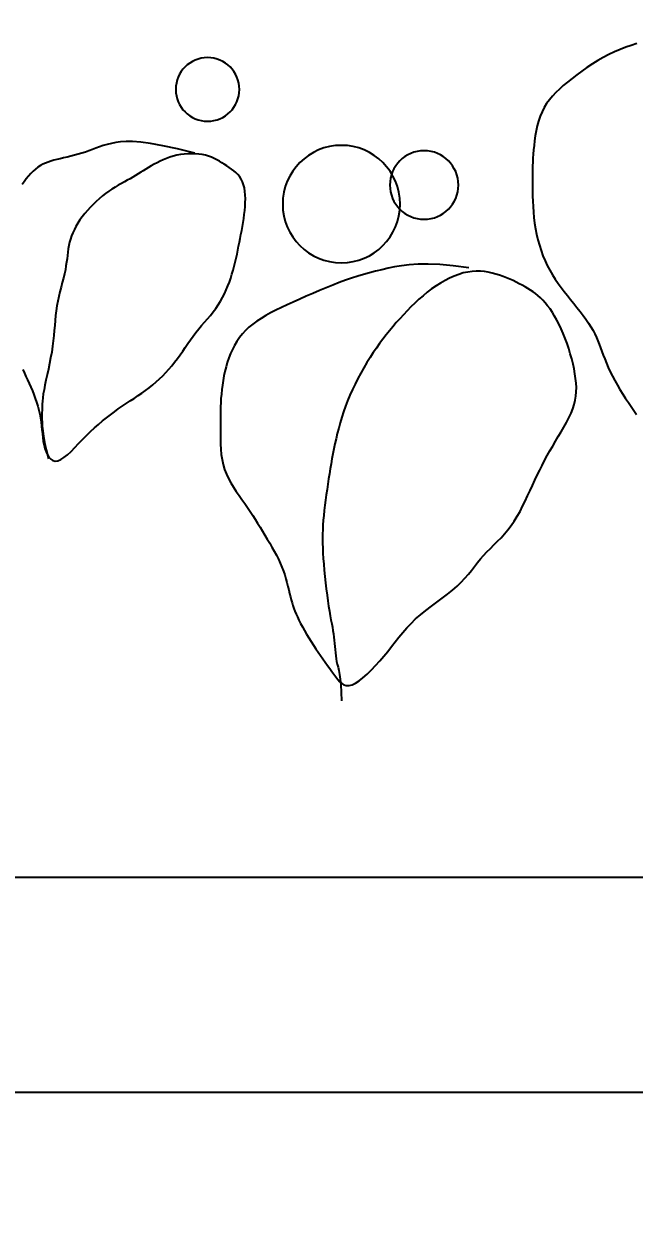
# Model space of a CAD drawing. Header units: inches. Extents: x 452443 to 881249, y 975131 to 1198310.
# Drawn here: x 581278 to 581846, y 1073926 to 1075031 of the extents above; entities that cross this region are included whole.
import ezdxf

# ---------------------------------------------------------------- set-up
doc = ezdxf.new("R2010")
doc.units = ezdxf.units.IN
doc.header["$LTSCALE"] = 3.5
doc.header["$MEASUREMENT"] = 0
for name, color, linetype in [('Net thay', 140, 'Continuous'), ('Q-CAY', 94, 'Continuous'), ('thuocdo', 3, 'Continuous')]:
    doc.layers.add(name, color=color, linetype=linetype)
doc.styles.add('romand', font='romand.shx')
doc.dimstyles.new('TL100', dxfattribs={"dimscale": 100, "dimtxt": 2.5, "dimasz": 2, "dimexe": 2, "dimexo": 1, "dimgap": 1, "dimtad": 1, "dimdec": 0, "dimzin": 0, "dimdsep": 46, "dimtxsty": 'romand', "dimblk": 'ARCHTICK', "dimcen": 2, "dimdle": 2, "dimclrd": 256, "dimclre": 256, "dimclrt": 7, "dimadec": 0, "dimazin": 0, "dimtfac": 0.004, "dimtdec": 0, "dimtmove": 2, "dimatfit": 3, "dimfxl": 1, "dimtolj": 1, "dimtzin": 0, "dimlwd": 20, "dimlwe": 20, "dimarcsym": 1})

# ---------------------------------------------------------------- blocks, each defined once
blk = doc.blocks.new('_ArchTick')
at = {"color": 0, "linetype": 'ByBlock', "const_width": 0.15}
blk.add_lwpolyline([(-0.5, -0.5), (0.5, 0.5)], dxfattribs=at)
blk = doc.blocks.new('*D1836')
at = {"layer": 'DEFPOINTS', "color": 0}
for p in [(560552.3, 1075754.9), (589052.3, 1075754.9), (589052.3, 1072354.5)]:
    blk.add_point(p, dxfattribs=at)
at = {"layer": 'thuocdo', "lineweight": 20}
for p, q in [((560552.3, 1075654.9), (560552.3, 1072154.5)), ((589052.3, 1075654.9), (589052.3, 1072154.5)), ((560352.3, 1072354.5), (589252.3, 1072354.5))]:
    blk.add_line(p, q, dxfattribs=at)
at = {"layer": 'thuocdo', "lineweight": 20, "xscale": 200, "yscale": 200, "zscale": 200, "rotation": 180}
blk.add_blockref('_ArchTick', (560552.3, 1072354.5), dxfattribs=at)
at = {"layer": 'thuocdo', "lineweight": 20, "xscale": 200, "yscale": 200, "zscale": 200}
blk.add_blockref('_ArchTick', (589052.3, 1072354.5), dxfattribs=at)
at = {"layer": 'thuocdo', "color": 7, "insert": (574802.3, 1072579.5), "char_height": 250, "attachment_point": 5, "style": 'romand'}
blk.add_mtext('\\A1;28500', dxfattribs=at)
blk = doc.blocks.new('mb-cay30')
for p, q in [((-85.8, 58.5), (-80.6, 56.8)), ((-80.6, 56.8), (-75.5, 55)), ((-75.5, 55), (-70.3, 53)), ((-70.3, 53), (-65.1, 50.8)), ((-65.1, 50.8), (-59.9, 48.3)), ((-59.9, 48.3), (-54.7, 45.6)), ((-54.7, 45.6), (-49.6, 42.6)), ((-49.6, 42.6), (-44.5, 39.5)), ((-44.5, 39.5), (-39.5, 36.2)), ((-39.5, 36.2), (-34.7, 32.9)), ((-34.7, 32.9), (-30, 29.4)), ((-30, 29.4), (-25.6, 26)), ((-25.6, 26), (-21.4, 22.7)), ((-21.4, 22.7), (-17.4, 19.4)), ((-17.4, 19.4), (-13.8, 16.1)), ((-13.8, 16.1), (-10.4, 12.9)), ((-10.4, 12.9), (-7.3, 9.6)), ((-7.3, 9.6), (-4.5, 6.2)), ((-4.5, 6.2), (-1.9, 2.7)), ((-1.9, 2.7), (0.3, -1)), ((0.3, -1), (2.3, -5)), ((2.3, -5), (4, -9.2)), ((4, -9.2), (5.5, -13.6)), ((5.5, -13.6), (6.7, -18.1)), ((6.7, -18.1), (7.8, -22.7)), ((7.8, -22.7), (8.6, -27.4)), ((8.6, -27.4), (9.3, -31.9)), ((9.3, -31.9), (9.8, -36.3)), ((375.7, -33.3), (383.2, -32.7)), ((383.2, -32.7), (389.3, -32.6)), ((389.3, -32.6), (394.4, -33)), ((394.4, -33), (398.9, -33.6)), ((9.8, -36.3), (10.2, -40.5)), ((10.2, -40.5), (10.6, -44.4)), ((321.7, -44.3), (325, -44.1)), ((325, -44.1), (328.4, -44)), ((325.3, -43.5), (341.6, -39.6)), ((328.4, -44), (331.9, -44.1)), ((331.9, -44.1), (335.3, -44.3)), ((341.6, -39.6), (355.2, -36.6)), ((355.2, -36.6), (366.5, -34.6)), ((366.5, -34.6), (375.7, -33.3)), ((398.9, -33.6), (403, -34.4)), ((403, -34.4), (406.9, -35.4)), ((406.9, -35.4), (410.5, -36.5)), ((410.5, -36.5), (413.9, -37.7)), ((413.9, -37.7), (417.3, -38.9)), ((417.3, -38.9), (420.5, -40.1)), ((420.5, -40.1), (423.8, -41.3)), ((423.8, -41.3), (427.1, -42.5)), ((427.1, -42.5), (430.5, -43.5)), ((430.5, -43.5), (433.9, -44.5)), ((10.6, -44.4), (10.8, -48.2)), ((10.8, -48.2), (11, -51.8)), ((11, -51.8), (11.1, -55.3)), ((295.7, -55.3), (297.9, -53.8)), ((297.9, -53.8), (300.2, -52.4)), ((300.2, -52.4), (302.5, -51)), ((302.5, -51), (304.8, -49.6)), ((304.8, -49.6), (307.3, -48.4)), ((307.3, -48.4), (309.9, -47.3)), ((309.9, -47.3), (312.6, -46.3)), ((312.6, -46.3), (315.5, -45.4)), ((315.5, -45.4), (318.5, -44.8)), ((318.5, -44.8), (321.7, -44.3)), ((335.3, -44.3), (338.8, -44.8)), ((338.8, -44.8), (342.1, -45.4)), ((342.1, -45.4), (345.4, -46.3)), ((345.4, -46.3), (348.6, -47.3)), ((348.6, -47.3), (351.7, -48.4)), ((351.7, -48.4), (354.7, -49.6)), ((354.7, -49.6), (357.6, -51)), ((357.6, -51), (360.5, -52.4)), ((360.5, -52.4), (363.2, -53.8)), ((363.2, -53.8), (365.8, -55.3)), ((433.9, -44.5), (437.3, -45.4)), ((437.3, -45.4), (440.8, -46.3)), ((440.8, -46.3), (444.2, -47.1)), ((444.2, -47.1), (447.5, -47.9)), ((447.5, -47.9), (450.7, -48.6)), ((450.7, -48.6), (453.7, -49.4)), ((453.7, -49.4), (456.6, -50.1)), ((456.6, -50.1), (459.3, -50.9)), ((459.3, -50.9), (461.9, -51.8)), ((461.9, -51.8), (464.4, -52.7)), ((464.4, -52.7), (466.7, -53.8)), ((466.7, -53.8), (469, -55.1)), ((469, -55.1), (471.3, -56.6)), ((11.1, -55.3), (11.2, -58.8)), ((11.2, -58.8), (11.2, -62.4)), ((11.2, -62.4), (11.2, -66.2)), ((11.2, -66.2), (11.2, -70.1)), ((282.1, -67.7), (283.6, -65.4)), ((283.6, -65.4), (285.3, -63.4)), ((285.3, -63.4), (287.2, -61.6)), ((287.2, -61.6), (289.2, -59.9)), ((289.2, -59.9), (291.3, -58.3)), ((291.3, -58.3), (293.5, -56.8)), ((293.5, -56.8), (295.7, -55.3)), ((365.8, -55.3), (368.4, -56.8)), ((368.4, -56.8), (370.9, -58.3)), ((370.9, -58.3), (373.3, -59.8)), ((373.3, -59.8), (375.7, -61.2)), ((375.7, -61.2), (378.1, -62.7)), ((378.1, -62.7), (380.6, -64.2)), ((380.6, -64.2), (383, -65.7)), ((383, -65.7), (385.6, -67.2)), ((471.3, -56.6), (473.5, -58.3)), ((473.5, -58.3), (475.7, -60.3)), ((475.7, -60.3), (477.9, -62.5)), ((477.9, -62.5), (480.1, -64.9)), ((480.1, -64.9), (482.1, -67.4)), ((11.2, -70.1), (11.2, -74.3)), ((11.2, -74.3), (11.2, -78.8)), ((278.7, -79), (279.2, -75.8)), ((279.2, -75.8), (279.9, -72.8)), ((279.9, -72.8), (280.9, -70.1)), ((280.9, -70.1), (282.1, -67.7)), ((385.6, -67.2), (388.2, -68.6)), ((388.2, -68.6), (390.9, -70.1)), ((390.9, -70.1), (393.7, -71.7)), ((393.7, -71.7), (396.6, -73.3)), ((396.6, -73.3), (399.5, -75)), ((399.5, -75), (402.4, -76.9)), ((402.4, -76.9), (405.3, -78.8)), ((482.1, -67.4), (484.1, -70)), ((484.1, -70), (486, -72.7)), ((11, -88.2), (10.7, -93.2)), ((11.1, -83.4), (11, -88.2)), ((11.2, -78.8), (11.1, -83.4)), ((278.3, -85.8), (278.4, -82.3)), ((278.4, -89.4), (278.3, -85.8)), ((278.4, -82.3), (278.7, -79)), ((405.3, -78.8), (408.3, -81)), ((408.3, -81), (411.3, -83.3)), ((411.3, -83.3), (414.2, -85.8)), ((414.2, -85.8), (417.1, -88.4)), ((10.4, -98.3), (9.9, -103.4)), ((10.7, -93.2), (10.4, -98.3)), ((278.6, -93.1), (278.4, -89.4)), ((278.9, -96.8), (278.6, -93.1)), ((279.3, -100.5), (278.9, -96.8)), ((417.1, -88.4), (419.9, -91.1)), ((419.9, -91.1), (422.6, -93.9)), ((422.6, -93.9), (425.3, -96.8)), ((425.3, -96.8), (427.7, -99.7)), ((9.2, -108.6), (8.4, -113.8)), ((9.9, -103.4), (9.2, -108.6)), ((279.8, -104.2), (279.3, -100.5)), ((280.4, -107.9), (279.8, -104.2)), ((281, -111.6), (280.4, -107.9)), ((427.7, -99.7), (430, -102.7)), ((430, -102.7), (432.2, -105.6)), ((432.2, -105.6), (434.1, -108.6)), ((434.1, -108.6), (435.9, -111.6)), ((7.4, -118.9), (6.2, -124)), ((8.4, -113.8), (7.4, -118.9)), ((281.7, -115.3), (281, -111.6)), ((282.4, -119), (281.7, -115.3)), ((283.1, -122.7), (282.4, -119)), ((435.9, -111.6), (437.4, -114.5)), ((437.4, -114.5), (438.8, -117.5)), ((438.8, -117.5), (440, -120.4)), ((440, -120.4), (441.1, -123.4)), ((4.8, -129.1), (3.2, -134)), ((6.2, -124), (4.8, -129.1)), ((283.8, -126.4), (283.1, -122.7)), ((284.6, -130.1), (283.8, -126.4)), ((285.3, -133.8), (284.6, -130.1)), ((441.1, -123.4), (441.9, -126.4)), ((441.9, -126.4), (442.5, -129.3)), ((442.5, -129.3), (443.1, -132.3)), ((443.1, -132.3), (443.5, -135.4)), ((-0.5, -143.6), (-2.6, -148.1)), ((1.5, -138.9), (-0.5, -143.6)), ((3.2, -134), (1.5, -138.9)), ((286.1, -137.5), (285.3, -133.8)), ((286.9, -141.2), (286.1, -137.5)), ((287.8, -144.9), (286.9, -141.2)), ((443.5, -135.4), (443.9, -138.5)), ((443.9, -138.5), (444.2, -141.7)), ((444.2, -141.7), (444.7, -145)), ((-4.9, -152.4), (-7.4, -156.6)), ((-2.6, -148.1), (-4.9, -152.4)), ((48.7, -155), (52.3, -154.2)), ((52.3, -154.2), (55.9, -153.6)), ((55.9, -153.6), (59.7, -153.3)), ((59.7, -153.3), (63.5, -153.2)), ((63.5, -153.2), (67.4, -153.4)), ((67.4, -153.4), (71.5, -154)), ((70.5, -150.1), (85, -148.2)), ((71.5, -154), (75.6, -154.9)), ((85, -148.2), (97.5, -147.1)), ((97.5, -147.1), (108.3, -146.7)), ((108.3, -146.7), (117.7, -146.8)), ((117.7, -146.8), (125.8, -147.3)), ((125.8, -147.3), (133, -148.2)), ((133, -148.2), (139.5, -149.3)), ((139.5, -149.3), (145.6, -150.5)), ((145.6, -150.5), (151.4, -151.9)), ((151.4, -151.9), (157.1, -153.3)), ((157.1, -153.3), (162.7, -154.7)), ((288.7, -148.6), (287.8, -144.9)), ((289.7, -152.3), (288.7, -148.6)), ((290.8, -156), (289.7, -152.3)), ((444.7, -145), (445.2, -148.4)), ((445.2, -148.4), (445.8, -152)), ((445.8, -152), (446.7, -155.8)), ((-12.7, -164.6), (-15.6, -168.5)), ((-10, -160.7), (-12.7, -164.6)), ((-7.4, -156.6), (-10, -160.7)), ((20.8, -166.3), (23.5, -164.9)), ((23.5, -164.9), (26.3, -163.4)), ((26.3, -163.4), (29.2, -162)), ((29.2, -162), (32.3, -160.7)), ((32.3, -160.7), (35.4, -159.4)), ((35.4, -159.4), (38.6, -158.1)), ((38.6, -158.1), (41.8, -157)), ((41.8, -157), (45.2, -155.9)), ((45.2, -155.9), (48.7, -155)), ((75.6, -154.9), (79.8, -156.2)), ((79.8, -156.2), (84, -157.8)), ((84, -157.8), (88.3, -159.7)), ((88.3, -159.7), (92.5, -161.8)), ((92.5, -161.8), (96.8, -164.3)), ((96.8, -164.3), (100.9, -166.9)), ((162.7, -154.7), (168.3, -156.3)), ((168.3, -156.3), (173.8, -158)), ((173.8, -158), (179.5, -159.8)), ((179.5, -159.8), (185.2, -161.7)), ((185.2, -161.7), (191, -163.9)), ((191, -163.9), (197, -166.2)), ((291.9, -159.7), (290.8, -156)), ((293.2, -163.4), (291.9, -159.7)), ((294.6, -167), (293.2, -163.4)), ((446.7, -155.8), (447.6, -159.8)), ((447.6, -159.8), (448.7, -163.9)), ((448.7, -163.9), (449.8, -168.1)), ((-21.4, -176), (-24.3, -179.7)), ((-18.4, -172.2), (-21.4, -176)), ((-15.6, -168.5), (-18.4, -172.2)), ((3.8, -178), (6.1, -175.9)), ((6.1, -175.9), (8.4, -174.1)), ((8.4, -174.1), (10.7, -172.4)), ((10.7, -172.4), (13.1, -170.8)), ((13.1, -170.8), (15.6, -169.3)), ((15.6, -169.3), (18.1, -167.8)), ((18.1, -167.8), (20.8, -166.3)), ((100.9, -166.9), (105.1, -169.8)), ((105.1, -169.8), (109.1, -172.8)), ((109.1, -172.8), (113, -176.1)), ((113, -176.1), (116.9, -179.4)), ((197, -166.2), (203.1, -168.6)), ((203.1, -168.6), (209.3, -171.2)), ((209.3, -171.2), (215.6, -173.9)), ((215.6, -173.9), (221.7, -176.6)), ((221.7, -176.6), (227.8, -179.3)), ((296.1, -170.7), (294.6, -167)), ((297.7, -174.2), (296.1, -170.7)), ((299.5, -177.8), (297.7, -174.2)), ((449.8, -168.1), (450.9, -172.4)), ((450.9, -172.4), (452, -176.7)), ((-30.2, -187.1), (-33.1, -190.7)), ((-27.3, -183.4), (-30.2, -187.1)), ((-24.3, -179.7), (-27.3, -183.4)), ((-5.1, -188.3), (-2.9, -185.4)), ((-2.9, -185.4), (-0.6, -182.6)), ((-0.6, -182.6), (1.6, -180.2)), ((1.6, -180.2), (3.8, -178)), ((116.9, -179.4), (120.6, -182.9)), ((120.6, -182.9), (124.3, -186.4)), ((124.3, -186.4), (127.8, -190.1)), ((227.8, -179.3), (233.7, -182)), ((233.7, -182), (239.4, -184.6)), ((239.4, -184.6), (244.8, -187.1)), ((244.8, -187.1), (250, -189.6)), ((301.5, -181.2), (299.5, -177.8)), ((303.6, -184.6), (301.5, -181.2)), ((305.9, -187.9), (303.6, -184.6)), ((452, -176.7), (452.9, -181.1)), ((452.9, -181.1), (453.7, -185.6)), ((453.7, -185.6), (454.4, -190)), ((-38.4, -197.9), (-40.9, -201.5)), ((-35.8, -194.3), (-38.4, -197.9)), ((-33.1, -190.7), (-35.8, -194.3)), ((-11.5, -198.8), (-9.4, -195.1)), ((-9.4, -195.1), (-7.3, -191.6)), ((-7.3, -191.6), (-5.1, -188.3)), ((127.8, -190.1), (131.3, -193.7)), ((131.3, -193.7), (134.7, -197.4)), ((134.7, -197.4), (138, -201.1)), ((250, -189.6), (254.8, -192.1)), ((254.8, -192.1), (259.4, -194.6)), ((259.4, -194.6), (263.7, -197.1)), ((263.7, -197.1), (267.7, -199.7)), ((308.4, -191.1), (305.9, -187.9)), ((310.9, -194.3), (308.4, -191.1)), ((313.6, -197.4), (310.9, -194.3)), ((316.3, -200.6), (313.6, -197.4)), ((454.4, -190), (454.9, -194.5)), ((454.9, -194.5), (455.3, -199)), ((-45.1, -208.3), (-46.8, -211.6)), ((-43.1, -204.9), (-45.1, -208.3)), ((-40.9, -201.5), (-43.1, -204.9)), ((-17.4, -211.2), (-15.5, -206.9)), ((-15.5, -206.9), (-13.6, -202.7)), ((-13.6, -202.7), (-11.5, -198.8)), ((138, -201.1), (141.2, -204.9)), ((141.2, -204.9), (144.3, -208.6)), ((144.3, -208.6), (147.4, -212.5)), ((267.7, -199.7), (271.5, -202.5)), ((271.5, -202.5), (275, -205.3)), ((275, -205.3), (278.2, -208.4)), ((278.2, -208.4), (281.1, -211.6)), ((319, -203.8), (316.3, -200.6)), ((321.7, -207), (319, -203.8)), ((324.3, -210.3), (321.7, -207)), ((455.3, -199), (455.7, -203.6)), ((455.7, -203.6), (456.1, -208.3)), ((456.1, -208.3), (456.5, -213.1)), ((-49.7, -218), (-50.9, -221.2)), ((-48.3, -214.8), (-49.7, -218)), ((-46.8, -211.6), (-48.3, -214.8)), ((-22.5, -225.2), (-20.9, -220.4)), ((-20.9, -220.4), (-19.2, -215.8)), ((-19.2, -215.8), (-17.4, -211.2)), ((147.4, -212.5), (150.4, -216.4)), ((150.4, -216.4), (153.4, -220.5)), ((153.4, -220.5), (156.4, -224.7)), ((281.1, -211.6), (283.8, -215)), ((283.8, -215), (286.2, -218.5)), ((286.2, -218.5), (288.4, -222.2)), ((326.9, -213.6), (324.3, -210.3)), ((329.4, -217.1), (326.9, -213.6)), ((331.8, -220.6), (329.4, -217.1)), ((334.2, -224.1), (331.8, -220.6)), ((456.5, -213.1), (457, -218)), ((457, -218), (457.7, -223.1)), ((-54.6, -231.3), (-56, -234.9)), ((-53.3, -227.9), (-54.6, -231.3)), ((-52.1, -224.5), (-53.3, -227.9)), ((-50.9, -221.2), (-52.1, -224.5)), ((-25.3, -234.8), (-24, -230)), ((-24, -230), (-22.5, -225.2)), ((156.4, -224.7), (159.4, -229)), ((159.4, -229), (162.3, -233.5)), ((288.4, -222.2), (290.4, -226)), ((290.4, -226), (292.1, -229.9)), ((292.1, -229.9), (293.7, -233.9)), ((336.6, -227.6), (334.2, -224.1)), ((339.1, -231.1), (336.6, -227.6)), ((341.6, -234.5), (339.1, -231.1)), ((457.7, -223.1), (458.5, -228.4)), ((458.5, -228.4), (459.5, -233.7)), ((-59.3, -242.7), (-61.2, -246.7)), ((-57.5, -238.7), (-59.3, -242.7)), ((-56, -234.9), (-57.5, -238.7)), ((-27.5, -244.2), (-26.5, -239.6)), ((-26.5, -239.6), (-25.3, -234.8)), ((162.3, -233.5), (165.3, -238.2)), ((165.3, -238.2), (168.2, -243.1)), ((293.7, -233.9), (295.1, -238.1)), ((295.1, -238.1), (296.3, -242.2)), ((296.3, -242.2), (297.4, -246.5)), ((344.1, -237.9), (341.6, -234.5)), ((346.7, -241.2), (344.1, -237.9)), ((349.5, -244.4), (346.7, -241.2)), ((459.5, -233.7), (460.5, -239.1)), ((460.5, -239.1), (461.6, -244.4)), ((-63.2, -250.8), (-65.4, -255)), ((-61.2, -246.7), (-63.2, -250.8)), ((-29.4, -257.3), (-28.9, -253.1)), ((-28.9, -253.1), (-28.3, -248.8)), ((-28.3, -248.8), (-27.5, -244.2)), ((168.2, -243.1), (171, -248)), ((171, -248), (173.7, -253)), ((173.7, -253), (176.3, -258.2)), ((297.4, -246.5), (298.3, -250.7)), ((298.3, -250.7), (299.1, -255)), ((352.3, -247.5), (349.5, -244.4)), ((355.2, -250.5), (352.3, -247.5)), ((358.2, -253.4), (355.2, -250.5)), ((361.3, -256.2), (358.2, -253.4)), ((461.6, -244.4), (462.8, -249.6)), ((462.8, -249.6), (463.8, -254.6)), ((482.4, -251.1), (480.9, -254.3)), ((483.8, -248), (482.4, -251.1)), ((485.2, -244.8), (483.8, -248)), ((-70.2, -263.4), (-72.7, -267.5)), ((-67.8, -259.2), (-70.2, -263.4)), ((-65.4, -255), (-67.8, -259.2)), ((-29.6, -261.4), (-29.4, -257.3)), ((-29.5, -265.4), (-29.6, -261.4)), ((176.3, -258.2), (178.8, -263.3)), ((178.8, -263.3), (181.1, -268.5)), ((299.1, -255), (299.7, -259.2)), ((299.7, -259.2), (300.2, -263.4)), ((300.2, -263.4), (300.6, -267.5)), ((364.5, -258.9), (361.3, -256.2)), ((367.8, -261.6), (364.5, -258.9)), ((371.2, -264.1), (367.8, -261.6)), ((374.6, -266.6), (371.2, -264.1)), ((463.8, -254.6), (464.8, -259.3)), ((464.8, -259.3), (465.6, -263.6)), ((465.6, -263.6), (466.3, -267.4)), ((476.5, -264.5), (475.1, -268)), ((478, -261), (476.5, -264.5)), ((479.4, -257.6), (478, -261)), ((480.9, -254.3), (479.4, -257.6)), ((-78, -275.4), (-80.7, -279.2)), ((-75.4, -271.5), (-78, -275.4)), ((-72.7, -267.5), (-75.4, -271.5)), ((-29.2, -269.4), (-29.5, -265.4)), ((-28.6, -273.3), (-29.2, -269.4)), ((-27.6, -277.3), (-28.6, -273.3)), ((181.1, -268.5), (183.2, -273.7)), ((183.2, -273.7), (185.2, -278.8)), ((300.6, -267.5), (301, -271.5)), ((301, -271.5), (301.2, -275.5)), ((301.2, -275.5), (301.4, -279.5)), ((378.2, -269), (374.6, -266.6)), ((381.8, -271.5), (378.2, -269)), ((385.4, -273.9), (381.8, -271.5)), ((389.1, -276.3), (385.4, -273.9)), ((466.3, -267.4), (466.7, -270.9)), ((466.7, -270.9), (467.1, -274)), ((467.1, -274), (467.3, -276.9)), ((472.5, -275.2), (471.4, -278.9)), ((473.8, -271.6), (472.5, -275.2)), ((475.1, -268), (473.8, -271.6)), ((-83.2, -282.9), (-85.7, -286.5)), ((-80.7, -279.2), (-83.2, -282.9)), ((-26.3, -281.3), (-27.6, -277.3)), ((-24.7, -285.4), (-26.3, -281.3)), ((-22.7, -289.6), (-24.7, -285.4)), ((185.2, -278.8), (187, -284)), ((187, -284), (188.6, -289.1)), ((301.4, -279.5), (301.5, -283.4)), ((301.5, -283.4), (301.6, -287.4)), ((392.8, -278.8), (389.1, -276.3)), ((396.5, -281.3), (392.8, -278.8)), ((400.2, -284), (396.5, -281.3)), ((403.9, -286.7), (400.2, -284)), ((407.6, -289.6), (403.9, -286.7)), ((467.3, -276.9), (467.5, -279.7)), ((467.5, -279.7), (467.5, -282.4)), ((467.5, -282.4), (467.6, -285)), ((467.6, -285), (467.6, -287.7)), ((469.6, -286.3), (468.9, -290)), ((470.4, -282.6), (469.6, -286.3)), ((471.4, -278.9), (470.4, -282.6)), ((-20.5, -293.9), (-22.7, -289.6)), ((-18, -298.2), (-20.5, -293.9)), ((188.6, -289.1), (190.2, -294.2)), ((190.2, -294.2), (191.5, -299.2)), ((301.6, -287.4), (301.6, -291.5)), ((301.6, -291.5), (301.6, -295.7)), ((301.6, -295.7), (301.6, -300.1)), ((411.3, -292.5), (407.6, -289.6)), ((415, -295.7), (411.3, -292.5)), ((418.7, -298.9), (415, -295.7)), ((467.3, -297.4), (466.8, -301.6)), ((467.5, -293.8), (467.3, -297.4)), ((467.6, -290.6), (467.5, -293.8)), ((467.6, -287.7), (467.6, -290.6)), ((468, -297.3), (467.6, -300.9)), ((468.4, -293.6), (468, -297.3)), ((468.9, -290), (468.4, -293.6)), ((-15.5, -302.6), (-18, -298.2)), ((-12.8, -307), (-15.5, -302.6)), ((-10.2, -311.4), (-12.8, -307)), ((191.5, -299.2), (192.8, -304.1)), ((192.8, -304.1), (194, -309)), ((194, -309), (195, -313.7)), ((301.6, -300.1), (301.6, -304.6)), ((301.6, -304.6), (301.6, -309.3)), ((422.4, -302.4), (418.7, -298.9)), ((426.1, -306), (422.4, -302.4)), ((429.8, -309.8), (426.1, -306)), ((466.1, -306.6), (465.1, -312.5)), ((466.8, -301.6), (466.1, -306.6)), ((466.8, -308), (466.3, -311.5)), ((467.2, -304.5), (466.8, -308)), ((467.6, -300.9), (467.2, -304.5)), ((-7.6, -315.9), (-10.2, -311.4)), ((-5, -320.3), (-7.6, -315.9)), ((195, -313.7), (196, -318.4)), ((196, -318.4), (196.9, -323.1)), ((301.1, -318.8), (300.7, -323.6)), ((301.4, -314), (301.1, -318.8)), ((301.6, -309.3), (301.4, -314)), ((433.5, -313.6), (429.8, -309.8)), ((437, -317.3), (433.5, -313.6)), ((440.5, -320.8), (437, -317.3)), ((463.6, -319.5), (461.6, -327.7)), ((465.1, -312.5), (463.6, -319.5)), ((464.8, -318.1), (463.7, -321.2)), ((465.6, -314.9), (464.8, -318.1)), ((466.3, -311.5), (465.6, -314.9)), ((-2.5, -324.8), (-5, -320.3)), ((-0.1, -329.2), (-2.5, -324.8)), ((2.2, -333.8), (-0.1, -329.2)), ((196.9, -323.1), (197.8, -327.7)), ((197.8, -327.7), (198.6, -332.3)), ((300, -328.4), (299, -333)), ((300.7, -323.6), (300, -328.4)), ((443.9, -323.9), (440.5, -320.8)), ((447.1, -326.5), (443.9, -323.9)), ((450, -328.5), (447.1, -326.5)), ((452.8, -329.7), (450, -328.5)), ((455.2, -330), (452.8, -329.7)), ((457.4, -329.4), (455.2, -330)), ((459.3, -328.2), (457.4, -329.4)), ((461, -326.3), (459.3, -328.2)), ((462.5, -324), (461, -326.3)), ((463.7, -321.2), (462.5, -324)), ((4.5, -338.3), (2.2, -333.8)), ((6.8, -342.9), (4.5, -338.3)), ((198.6, -332.3), (199.4, -337)), ((199.4, -337), (200.1, -341.7)), ((200.1, -341.7), (200.9, -346.5)), ((296, -341.9), (294, -346.1)), ((297.7, -337.6), (296, -341.9)), ((299, -333), (297.7, -337.6)), ((9, -347.6), (6.8, -342.9)), ((11.2, -352.4), (9, -347.6)), ((13.4, -357.2), (11.2, -352.4)), ((200.9, -346.5), (201.6, -351.3)), ((201.6, -351.3), (202.3, -356.2)), ((291.8, -350.2), (289.4, -354.1)), ((294, -346.1), (291.8, -350.2)), ((15.7, -362.1), (13.4, -357.2)), ((18, -367), (15.7, -362.1)), ((202.3, -356.2), (203, -361.2)), ((203, -361.2), (203.7, -366.1)), ((284.2, -361.7), (281.5, -365.5)), ((286.8, -358), (284.2, -361.7)), ((289.4, -354.1), (286.8, -358)), ((20.4, -371.9), (18, -367)), ((22.8, -376.6), (20.4, -371.9)), ((203.7, -366.1), (204.3, -370.9)), ((204.3, -370.9), (204.9, -375.7)), ((276.4, -372.9), (273.9, -376.6)), ((278.9, -369.2), (276.4, -372.9)), ((281.5, -365.5), (278.9, -369.2)), ((25.4, -381.2), (22.8, -376.6)), ((28.1, -385.7), (25.4, -381.2)), ((31, -389.9), (28.1, -385.7)), ((204.9, -375.7), (205.4, -380.4)), ((205.4, -380.4), (205.8, -384.9)), ((205.8, -384.9), (206.1, -389.3)), ((269.2, -384), (266.9, -387.7)), ((271.5, -380.3), (269.2, -384)), ((273.9, -376.6), (271.5, -380.3)), ((34, -393.8), (31, -389.9)), ((37.2, -397.5), (34, -393.8)), ((40.5, -401.1), (37.2, -397.5)), ((206.1, -389.3), (206.4, -393.6)), ((206.4, -393.6), (206.5, -397.8)), ((262.4, -395.1), (260.1, -398.8)), ((264.6, -391.4), (262.4, -395.1)), ((266.9, -387.7), (264.6, -391.4)), ((43.8, -404.4), (40.5, -401.1)), ((47.1, -407.7), (43.8, -404.4)), ((50.4, -411), (47.1, -407.7)), ((206.5, -406.3), (206.4, -410.8)), ((206.5, -397.8), (206.6, -402)), ((206.6, -402), (206.5, -406.3)), ((255.7, -406.2), (253.6, -409.9)), ((257.9, -402.5), (255.7, -406.2)), ((260.1, -398.8), (257.9, -402.5)), ((53.6, -414.2), (50.4, -411)), ((56.7, -417.5), (53.6, -414.2)), ((59.5, -420.9), (56.7, -417.5)), ((206.1, -415.5), (205.8, -420.5)), ((206.4, -410.8), (206.1, -415.5)), ((249.5, -417.3), (247.6, -421)), ((251.5, -413.6), (249.5, -417.3)), ((253.6, -409.9), (251.5, -413.6)), ((62.3, -424.3), (59.5, -420.9)), ((65.1, -427.9), (62.3, -424.3)), ((67.9, -431.5), (65.1, -427.9)), ((205.4, -425.8), (204.9, -431.4)), ((205.8, -420.5), (205.4, -425.8)), ((244.3, -428.4), (242.9, -432.1)), ((245.9, -424.7), (244.3, -428.4)), ((247.6, -421), (245.9, -424.7)), ((70.8, -435.1), (67.9, -431.5)), ((74, -438.8), (70.8, -435.1)), ((77.5, -442.4), (74, -438.8)), ((204.3, -437.2), (203.7, -443.1)), ((204.9, -431.4), (204.3, -437.2)), ((240.6, -439.4), (239.6, -442.9)), ((241.7, -435.7), (240.6, -439.4)), ((242.9, -432.1), (241.7, -435.7)), ((81.4, -446.1), (77.5, -442.4)), ((85.6, -449.8), (81.4, -446.1)), ((90.3, -453.6), (85.6, -449.8)), ((203, -448.8), (202.3, -454.5)), ((203.7, -443.1), (203, -448.8)), ((237.9, -449.7), (237.2, -453)), ((238.8, -446.4), (237.9, -449.7)), ((239.6, -442.9), (238.8, -446.4)), ((95.2, -457.3), (90.3, -453.6)), ((100.2, -461.1), (95.2, -457.3)), ((105.3, -464.9), (100.2, -461.1)), ((201.6, -459.9), (200.9, -464.9)), ((202.3, -454.5), (201.6, -459.9)), ((234.9, -461.6), (234.1, -464.3)), ((235.7, -458.9), (234.9, -461.6)), ((236.4, -456), (235.7, -458.9)), ((237.2, -453), (236.4, -456)), ((110.4, -468.8), (105.3, -464.9)), ((115.3, -472.7), (110.4, -468.8)), ((119.9, -476.7), (115.3, -472.7)), ((199.4, -473.7), (198.7, -477.5)), ((200.1, -469.5), (199.4, -473.7)), ((200.9, -464.9), (200.1, -469.5)), ((229.9, -474.8), (228.5, -477.7)), ((231.2, -472.1), (229.9, -474.8)), ((232.2, -469.5), (231.2, -472.1)), ((233.2, -466.9), (232.2, -469.5)), ((234.1, -464.3), (233.2, -466.9)), ((124.1, -480.9), (119.9, -476.7)), ((128.1, -485), (124.1, -480.9)), ((131.9, -489.3), (128.1, -485)), ((197.4, -484.4), (196.8, -487.5)), ((198, -481.1), (197.4, -484.4)), ((198.7, -477.5), (198, -481.1)), ((225.2, -484), (223.4, -487.3)), ((227, -480.8), (225.2, -484)), ((228.5, -477.7), (227, -480.8)), ((135.4, -493.6), (131.9, -489.3)), ((138.9, -498), (135.4, -493.6)), ((195.6, -496.5), (195.3, -499.4)), ((195.9, -493.5), (195.6, -496.5)), ((196.3, -490.5), (195.9, -493.5)), ((196.8, -487.5), (196.3, -490.5)), ((219.3, -494.1), (217.1, -497.6)), ((221.4, -490.7), (219.3, -494.1)), ((223.4, -487.3), (221.4, -490.7)), ((142.4, -502.4), (138.9, -498)), ((145.9, -506.8), (142.4, -502.4)), ((149.5, -511.3), (145.9, -506.8)), ((194.9, -505.2), (194.6, -508.1)), ((195.1, -502.3), (194.9, -505.2)), ((195.3, -499.4), (195.1, -502.3)), ((210.5, -507.7), (208.3, -510.8)), ((212.7, -504.4), (210.5, -507.7)), ((214.9, -501), (212.7, -504.4)), ((217.1, -497.6), (214.9, -501)), ((153.3, -515.7), (149.5, -511.3)), ((157.2, -520), (153.3, -515.7)), ((192.8, -518.8), (192.1, -521.5)), ((193.5, -516.2), (192.8, -518.8)), ((194, -513.6), (193.5, -516.2)), ((194.3, -510.9), (194, -513.6)), ((194.6, -508.1), (194.3, -510.9)), ((204, -517), (201.9, -519.9)), ((206.1, -513.9), (204, -517)), ((208.3, -510.8), (206.1, -513.9)), ((161.1, -524.1), (157.2, -520)), ((165.1, -527.9), (161.1, -524.1)), ((168.9, -531.3), (165.1, -527.9)), ((190.7, -528.2), (190, -532.6)), ((191.4, -524.6), (190.7, -528.2)), ((192.1, -521.5), (191.4, -524.6)), ((195.9, -528.1), (194.1, -530.6)), ((197.8, -525.4), (195.9, -528.1)), ((199.8, -522.7), (197.8, -525.4)), ((201.9, -519.9), (199.8, -522.7)), ((172.6, -534.2), (168.9, -531.3)), ((176, -536.4), (172.6, -534.2)), ((179.1, -537.9), (176, -536.4)), ((181.9, -538.6), (179.1, -537.9)), ((184.4, -538.6), (181.9, -538.6)), ((186.6, -537.9), (184.4, -538.6)), ((188.6, -536.7), (186.6, -537.9)), ((190.5, -535), (188.6, -536.7)), ((189.5, -538), (189.1, -544.6)), ((190, -532.6), (189.5, -538)), ((192.3, -532.9), (190.5, -535)), ((194.1, -530.6), (192.3, -532.9)), ((189.1, -544.6), (189, -552.7))]:
    blk.add_line(p, q)
for centre, radius in [((313.5, 15.8), 29.6), ((112, -73.1), 31.9), ((189, -90.8), 54.6)]:
    blk.add_circle(centre, radius)

msp = doc.modelspace()

# ---------------------------------------------------------------- linework, layer by layer
at = {"layer": 'Net thay'}
for points in [[(583761.3, 1074036.5), (577052.3, 1074036.5), (577052.3, 1075886.5)], [(583557.6, 1074236.5), (577252.3, 1074236.5), (577252.3, 1075886.5)]]:
    msp.add_lwpolyline(points, dxfattribs=at)
for centre, radius, start, end in [((578011.2, 1068387.2), 8260.5, 43.70704, 92.83749), ((578010.9, 1068385.3), 8062.5, 43.71052, 92.90466)]:
    msp.add_arc(centre, radius, start, end, dxfattribs=at)

# ---------------------------------------------------------------- block references
at = {"layer": 'Q-CAY', "ltscale": 100, "xscale": -1}
msp.add_blockref('mb-cay30', (581762.3, 1074953.7), dxfattribs=at)

# ---------------------------------------------------------------- dimensions: what is measured, and where the dimension line sits
at = {"layer": 'thuocdo'}
dim = msp.add_linear_dim(base=(589052.3, 1072354.5), p1=(560552.3, 1075754.9), p2=(589052.3, 1075754.9), dimstyle='TL100', override={"dimarcsym": 1}, dxfattribs=at)
dim.commit()
dim.dimension.update_dxf_attribs({"geometry": '*D1836', "text_midpoint": (574802.3, 1072579.5)})

doc.saveas('drawing.dxf')
